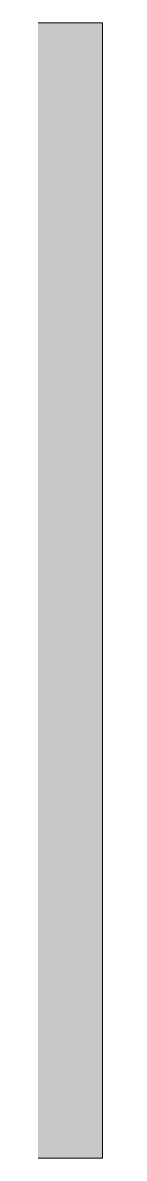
# Model space of a CAD drawing. Header units: millimetres. Extents: x 31157 to 224036, y 218 to 80529.
# Drawn here: x 174142 to 174209, y 39237 to 40537 of the extents above; entities that cross this region are included whole.
import ezdxf

# ---------------------------------------------------------------- set-up
doc = ezdxf.new("R2010")
doc.units = ezdxf.units.MM
for name, color, linetype, lineweight in [('A_1404_dwg-1', 170, 'Continuous', 9), ('S-COLS-1', 170, 'Continuous', 9), ('S-COLS-2', 170, 'Continuous', 9)]:
    doc.layers.add(name, color=color, linetype=linetype, lineweight=lineweight)

# ---------------------------------------------------------------- blocks, each defined once
blk = doc.blocks.new('A_1404_dwg_NCV_TKTC_KET CAU_rvt-1-TKTC_MB HOÀN THIỆN SÀN TẦNG 3-4-4819833-KeyPlan-CH2-Tầng 1_ Tầng 2')
at = {"layer": 'S-COLS-1'}
blk.add_hatch(color=256, dxfattribs=at).paths.add_polyline_path([(77252.6, 39236.9), (77527.6, 39236.9), (77527.6, 40536.9), (77177.6, 40536.9), (77177.6, 40236.9), (77252.6, 40236.9), (77252.6, 40136.9), (77177.6, 40136.9), (77177.6, 39236.9)])
at = {"layer": 'S-COLS-2', "flags": 128}
blk.add_lwpolyline([(77252.6, 39236.9), (77527.6, 39236.9), (77527.6, 40536.9), (77252.6, 40536.9)], dxfattribs=at)
blk = doc.blocks.new('A_1404_dwg-4819832-KeyPlan-CH2-Tầng 1_ Tầng 2')
blk.add_blockref('A_1404_dwg_NCV_TKTC_KET CAU_rvt-1-TKTC_MB HOÀN THIỆN SÀN TẦNG 3-4-4819833-KeyPlan-CH2-Tầng 1_ Tầng 2', (0, 0))

msp = doc.modelspace()

# ---------------------------------------------------------------- block references
at = {"layer": 'A_1404_dwg-1'}
msp.add_blockref('A_1404_dwg-4819832-KeyPlan-CH2-Tầng 1_ Tầng 2', (96681.4, 0), dxfattribs=at)

doc.saveas('drawing.dxf')
